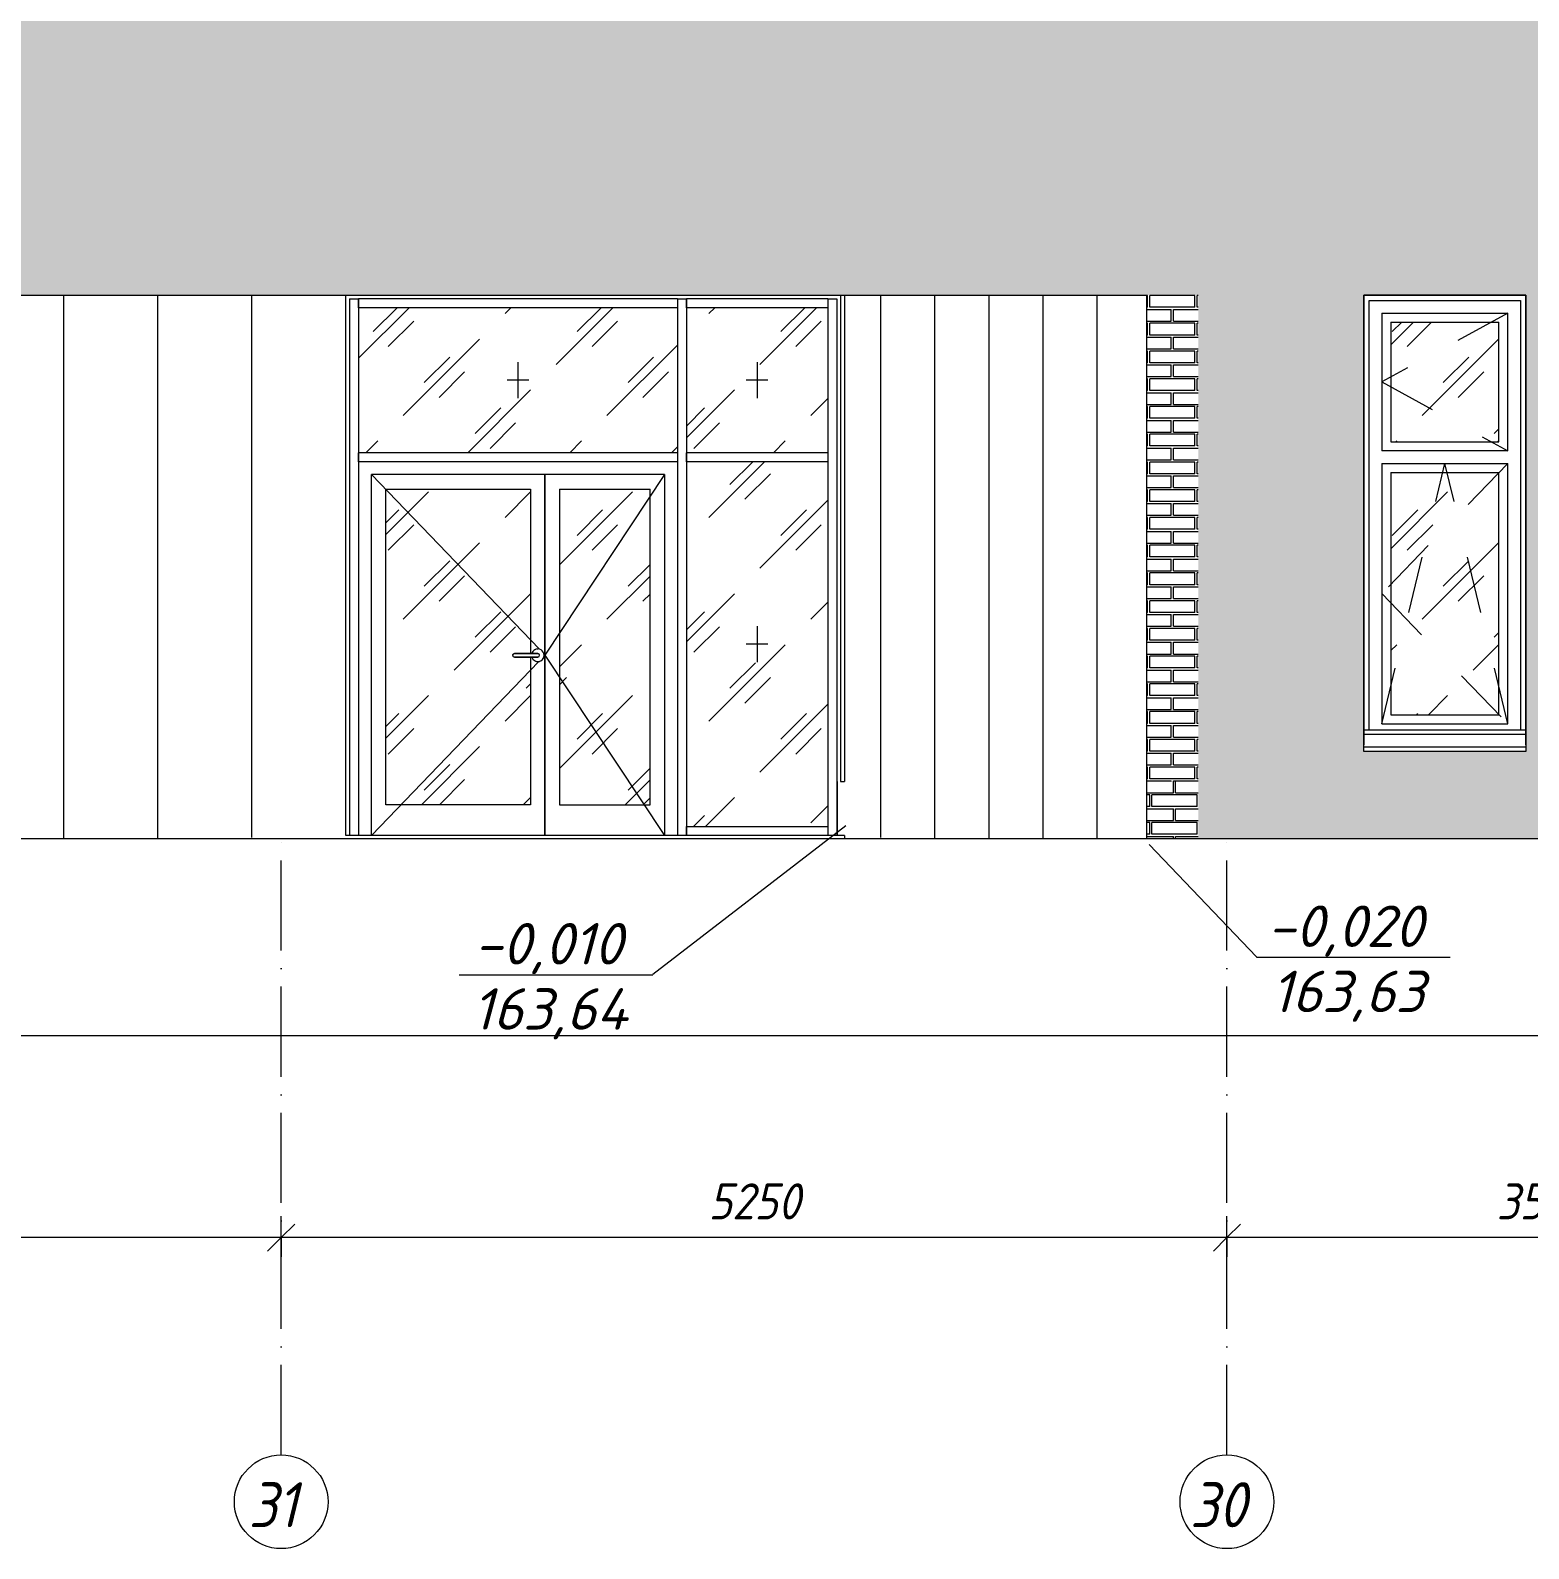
# Model space of a CAD drawing. Header units: millimetres. Extents: x 3914 to 319671, y -18248 to 19136.
# Drawn here: x 198574 to 206891, y -3960 to 4470 of the extents above; entities that cross this region are included whole.
import ezdxf

# ---------------------------------------------------------------- set-up
doc = ezdxf.new("R2010")
doc.units = ezdxf.units.MM
for name, pattern in [('50_200_ШТРИХ_1Т_ш5_п1_п1_', [700, 500, -100, 0, -100]), ('Штрих', [635, 317.5, -317.5]), ('Штриховая', [600, 400, -200])]:
    doc.linetypes.add(name, pattern=pattern)
for name, color, linetype, lineweight in [('A-ANNO-DIMS', 7, 'Continuous', 9), ('A-ANNO-DIMS-100', 7, 'Continuous', 9), ('A-ANNO-NOTE', 7, 'Continuous', 9), ('A-DETL-2', 7, 'Continuous', 5), ('A-DOOR', 7, 'Continuous', 9), ('A-DOOR-1', 7, 'Continuous', 5), ('A-GLAZ', 7, 'Continuous', 9), ('A-GLAZ-1', 7, 'Continuous', 5), ('A-GLAZ-2', 7, 'Штрих', 5), ('A-GLAZ-3', 7, 'Штриховая', 5), ('A-GLAZ-CURT', 7, 'Continuous', 9), ('A-GLAZ-CURT-1', 7, 'Continuous', 5), ('A-GLAZ-CWMG', 7, 'Continuous', 9), ('A-WALL', 7, 'Continuous', 5), ('A-WALL-PATT', 7, 'Continuous', 5), ('Оси', 7, 'Continuous', 9), ('Оси-1', 7, '50_200_ШТРИХ_1Т_ш5_п1_п1_', 9)]:
    doc.layers.add(name, color=color, linetype=linetype, lineweight=lineweight)
doc.styles.add('ISOCPEUR_I_1', font='isocpeui.ttf', dxfattribs={"height": 230})
doc.styles.add('ISOCPEUR_I_2', font='isocpeui.ttf', dxfattribs={"width": 0.9, "height": 250})
doc.styles.add('ISOCPEUR_I_3', font='isocpeui.ttf', dxfattribs={"width": 0.9, "height": 200})
doc.dimstyles.new('ISO-2_0_0_9К_Средний_с_подложкой', dxfattribs={"dimscale": 304.8, "dimtxt": 199.196235, "dimasz": 0.492126, "dimexe": 0.393701, "dimexo": 0, "dimgap": 0.131234, "dimtad": 1, "dimdec": 0, "dimzin": 0, "dimdsep": 46, "dimtxsty": 'ISOCPEUR_I_3', "dimblk1": 'OBLIQUE', "dimblk2": 'OBLIQUE', "dimsah": 1, "dimcen": 0.09, "dimdle": 0.393701, "dimazin": 0, "dimtfac": 1, "dimtdec": 4, "dimtix": 1, "dimtmove": 0, "dimatfit": 3, "dimfxl": 1, "dimtvp": 1, "dimtfill": 1, "dimtolj": 1, "dimtzin": 0, "dimarcsym": 2})
pattern_1 = [(180, (223115.92, 71), (-2e-14, -154), [125, -137]), (90, (223115.92, 6), (-262, 2e-14), [65, -89]), (180, (223115.92, 6), (-2e-14, -154), [125, -137]), (90, (223127.92, 6), (-262, 2e-14), [65, -89]), (180, (223252.92, 6), (-2e-14, -154), [125, -137]), (180, (223252.92, 71), (-2e-14, -154), [125, -137]), (90, (222996.92, 83), (-262, 2e-14), [65, -89]), (90, (223246.92, 83), (-262, 2e-14), [65, -89]), (0, (222996.92, 83), (0, -154), [250, -12]), (0, (222996.92, 148), (0, -154), [250, -12])]
pattern_2 = [(45, (-39007.8, 1300), (-282.8427, 282.8427), [200, -600]), (45, (-39207.8, 1200), (-282.8427, 282.8427), [600, -200]), (45, (-38807.8, 1100), (-282.8427, 282.8427), [200, -600])]
pattern_3 = [(180, (222865.92, 71), (-2e-14, -154), [125, -137]), (90, (222865.92, 6), (-262, 2e-14), [65, -89]), (180, (222865.92, 6), (-2e-14, -154), [125, -137]), (90, (222877.92, 6), (-262, 2e-14), [65, -89]), (180, (223002.92, 6), (-2e-14, -154), [125, -137]), (180, (223002.92, 71), (-2e-14, -154), [125, -137]), (90, (222746.92, 83), (-262, 2e-14), [65, -89]), (90, (222996.92, 83), (-262, 2e-14), [65, -89]), (0, (222746.92, 83), (0, -154), [250, -12]), (0, (222746.92, 148), (0, -154), [250, -12])]

# ---------------------------------------------------------------- blocks, each defined once
blk = doc.blocks.new('Окно_СКБ_1Ст_БезПР - ОК-6__л__900х2500_h_ с форточкой_Вестибюль_ залы ДОО ДУ-37133459-АР2_ТР1_Фасад ___-1')
at = {"layer": 'A-GLAZ-1'}
h = blk.add_hatch(dxfattribs=at)
h.set_pattern_fill('FP_116', color=256, style=0, pattern_type=2)
h.set_pattern_definition(pattern_2)
h.paths.add_polyline_path([(-109200, 2185), (-109200, 2850), (-109800, 2850), (-109800, 2185), (-109310.6, 2185)], flags=0)
h = blk.add_hatch(dxfattribs=at)
h.set_pattern_fill('FP_116', color=256, style=0, pattern_type=2)
h.set_pattern_definition(pattern_2)
h.paths.add_polyline_path([(-109200, 670), (-109200, 2015), (-109800, 2015), (-109800, 670), (-109310.6, 670)], flags=0)
for p, q in [((-109950, 3000), (-109950, 502.5)), ((-109050, 3000), (-109950, 3000)), ((-109920, 585), (-109920, 2970)), ((-109920, 2970), (-109080, 2970)), ((-109080, 2970), (-109080, 585)), ((-109050, 502.5), (-109050, 3000)), ((-109850, 2900), (-109850, 2135)), ((-109850, 2900), (-109150, 2900)), ((-109150, 2135), (-109150, 2900)), ((-109800, 2850), (-109800, 2185)), ((-109800, 2850), (-109200, 2850)), ((-109200, 2185), (-109200, 2850)), ((-109150, 2135), (-109850, 2135)), ((-109800, 2185), (-109200, 2185)), ((-109850, 2065), (-109850, 620)), ((-109850, 2065), (-109150, 2065)), ((-109150, 620), (-109150, 2065)), ((-109800, 2015), (-109800, 670)), ((-109800, 2015), (-109200, 2015)), ((-109200, 670), (-109200, 2015)), ((-109850, 620), (-109150, 620)), ((-109800, 670), (-109200, 670))]:
    blk.add_line(p, q, dxfattribs=at)
at = {"layer": 'A-GLAZ-2'}
for p, q in [((-109150, 2900), (-109850, 2517.5)), ((-109850, 2517.5), (-109150, 2135)), ((-109850, 620), (-109500, 2065)), ((-109150, 2065), (-109850, 1342.5)), ((-109150, 620), (-109500, 2065)), ((-109850, 1342.5), (-109150, 620))]:
    blk.add_line(p, q, dxfattribs=at)
blk = doc.blocks.new('Дверь_Витражная_СКБ_2Ст - ДВН_ДАО_Выход из подвала_ ДОО_1200 в свету-26356202-АР2_ТР1_Фасад ___-1')
at = {"layer": 'A-DOOR-1'}
h = blk.add_hatch(dxfattribs=at)
h.set_pattern_fill('FP_116', color=256, style=0, pattern_type=2)
h.set_pattern_definition(pattern_2)
h.paths.add_polyline_path([(-115378.4, 170), (-114575.4, 170), (-114575.4, 990), (-114668.4, 990.5), (-114673, 993.5), (-114675.1, 997.4), (-114674.7, 1001.9), (-114673.5, 1005.8), (-114669.7, 1009), (-114665.4, 1010), (-114575.4, 1010), (-114575.4, 1923), (-115378.4, 1923), (-115378.4, 300)], flags=0)
at = {"layer": 'A-GLAZ-CURT-1'}
h = blk.add_hatch(dxfattribs=at)
h.set_pattern_fill('FP_116', color=256, style=0, pattern_type=2)
h.set_pattern_definition(pattern_2)
h.paths.add_polyline_path([(-113912.4, 170), (-113912.4, 1923), (-114415.4, 1923), (-114415.4, 170)], flags=0)
at = {"layer": 'A-DOOR'}
for p, q in [((-114665.4, 1010), (-114535.4, 1010)), ((-114535.4, 990), (-114665.4, 990)), ((-114535.4, 1010), (-114569, 1010)), ((-114569, 990), (-114535.4, 990))]:
    blk.add_line(p, q, dxfattribs=at)
for centre, radius, start, end in [((-114535.4, 1000), 35, 118.83524, 163.39845), ((-114535.4, 1000), 35, 360, 118.83316), ((-114665.4, 1000), 10, 90, 270), ((-114535.4, 1000), 35, 196.60155, 360), ((-114535.4, 1000), 10, 270, 90), ((-114535.4, 1000), 10, 270, 90)]:
    blk.add_arc(centre, radius, start, end, dxfattribs=at)
at = {"layer": 'A-DOOR-1'}
for p, q in [((-115458.4, 0), (-115458.4, 2003)), ((-114495.4, 2003), (-115458.4, 2003)), ((-115458.4, 2003), (-114526.5, 1033.8)), ((-113832.4, 2003), (-114495.4, 2003)), ((-114495.4, 0), (-114495.4, 2003)), ((-113832.4, 2003), (-114495.4, 1001.5)), ((-114495.4, 2003), (-114495.4, 0)), ((-113832.4, 2003), (-113832.4, 0)), ((-115378.4, 170), (-115378.4, 1923)), ((-115378.4, 1923), (-114575.4, 1923)), ((-114575.4, 1923), (-114575.4, 1010)), ((-114415.4, 1923), (-114415.4, 170)), ((-114415.4, 1923), (-113912.4, 1923)), ((-113912.4, 170), (-113912.4, 1923)), ((-114529.8, 965.7), (-115458.4, 0)), ((-114550.4, 1010), (-114650.4, 1010)), ((-114650.4, 990), (-114550.4, 990)), ((-114575.4, 990), (-114575.4, 170)), ((-114501.5, 1007.8), (-114495.4, 1001.5)), ((-114495.4, 1001.5), (-114501, 995.7)), ((-114495.4, 1001.5), (-113832.4, 0)), ((-114575.4, 170), (-115378.4, 170)), ((-114415.4, 170), (-113912.4, 170))]:
    blk.add_line(p, q, dxfattribs=at)
at = {"layer": 'A-DOOR-1', "flags": 128}
for points in [[(-114650.4, 1010), (-114651, 1010), (-114651.6, 1010), (-114652.2, 1010), (-114652.8, 1010), (-114653.4, 1010), (-114654, 1010), (-114654.6, 1010), (-114655.2, 1010), (-114655.7, 1010), (-114656.3, 1010), (-114656.8, 1010), (-114657.4, 1010), (-114657.9, 1010), (-114658.4, 1010), (-114658.9, 1010), (-114659.4, 1010), (-114659.9, 1010), (-114660.3, 1010), (-114660.8, 1010), (-114661.2, 1010), (-114661.6, 1010), (-114662, 1010), (-114662.4, 1010), (-114662.7, 1010), (-114663.1, 1010), (-114663.4, 1010), (-114663.7, 1010), (-114664, 1010), (-114664.2, 1010), (-114664.4, 1010), (-114664.6, 1010), (-114664.8, 1010), (-114665, 1010), (-114665.1, 1010), (-114665.2, 1010), (-114665.3, 1010), (-114665.4, 1010), (-114665.4, 1010), (-114665.4, 1010)], [(-114665.4, 990), (-114665.4, 990), (-114665.3, 990), (-114665.3, 990), (-114665.1, 990), (-114665, 990), (-114664.9, 990), (-114664.7, 990), (-114664.5, 990), (-114664.3, 990), (-114664, 990), (-114663.8, 990), (-114663.5, 990), (-114663.2, 990), (-114662.8, 990), (-114662.5, 990), (-114662.1, 990), (-114661.7, 990), (-114661.3, 990), (-114660.9, 990), (-114660.5, 990), (-114660, 990), (-114659.5, 990), (-114659.1, 990), (-114658.6, 990), (-114658, 990), (-114657.5, 990), (-114657, 990), (-114656.4, 990), (-114655.9, 990), (-114655.3, 990), (-114654.7, 990), (-114654.2, 990), (-114653.6, 990), (-114653, 990), (-114652.4, 990), (-114651.8, 990), (-114651.2, 990), (-114650.6, 990), (-114650.4, 990)], [(-114535.5, 1010), (-114535.5, 1010), (-114535.6, 1010), (-114535.6, 1010), (-114535.7, 1010), (-114535.9, 1010), (-114536, 1010), (-114536.2, 1010), (-114536.4, 1010), (-114536.6, 1010), (-114536.9, 1010), (-114537.1, 1010), (-114537.4, 1010), (-114537.7, 1010), (-114538.1, 1010), (-114538.4, 1010), (-114538.8, 1010), (-114539.2, 1010), (-114539.6, 1010), (-114540, 1010), (-114540.4, 1010), (-114540.9, 1010), (-114541.4, 1010), (-114541.8, 1010), (-114542.3, 1010), (-114542.9, 1010), (-114543.4, 1010), (-114543.9, 1010), (-114544.5, 1010), (-114545, 1010), (-114545.6, 1010), (-114546.1, 1010), (-114546.7, 1010), (-114547.3, 1010), (-114547.9, 1010), (-114548.5, 1010), (-114549.1, 1010), (-114549.7, 1010), (-114550.3, 1010), (-114550.4, 1010)], [(-114550.4, 990), (-114549.8, 990), (-114549.2, 990), (-114548.7, 990), (-114548.1, 990), (-114547.5, 990), (-114546.9, 990), (-114546.3, 990), (-114545.7, 990), (-114545.2, 990), (-114544.6, 990), (-114544.1, 990), (-114543.5, 990), (-114543, 990), (-114542.5, 990), (-114542, 990), (-114541.5, 990), (-114541, 990), (-114540.6, 990), (-114540.1, 990), (-114539.7, 990), (-114539.3, 990), (-114538.9, 990), (-114538.5, 990), (-114538.2, 990), (-114537.8, 990), (-114537.5, 990), (-114537.2, 990), (-114536.9, 990), (-114536.7, 990), (-114536.5, 990), (-114536.3, 990), (-114536.1, 990), (-114535.9, 990), (-114535.8, 990), (-114535.7, 990), (-114535.6, 990), (-114535.5, 990), (-114535.5, 990), (-114535.4, 990)]]:
    blk.add_lwpolyline(points, dxfattribs=at)
at = {"layer": 'A-DOOR-1'}
for centre, radius, start, end in [((-114535.4, 1000), 35, 150, 156.38449), ((-114535.4, 1000), 35, 135, 141.41947), ((-114535.4, 1000), 35, 121.72309, 126.44565), ((-114535.4, 1000), 35, 105, 111.45951), ((-114535.4, 1000), 35, 90, 96.45534), ((-114535.4, 1000), 35, 75, 80.71414), ((-114665.4, 1000), 10, 150, 180), ((-114665.4, 1000), 10, 195, 210), ((-114535.4, 1000), 35, 203.61551, 208.14523), ((-114535.4, 1000), 35, 218.58053, 225), ((-114535.4, 1000), 35, 233.55435, 240), ((-114535.4, 1000), 35, 248.54049, 255), ((-114535.4, 1000), 35, 263.54466, 270), ((-114535.4, 1000), 35, 278.57665, 285)]:
    blk.add_arc(centre, radius, start, end, dxfattribs=at)
blk = doc.blocks.new('Прямоугольный импост - Рядовой 50х220-26751863-АР2_ТР1_Фасад ___-1')
at = {"layer": 'A-GLAZ-CWMG'}
for p, q in [((-113760.4, 2100), (-113760.4, 0)), ((-113710.4, 2100), (-113710.4, 0))]:
    blk.add_line(p, q, dxfattribs=at)
blk = doc.blocks.new('PNS_Панель прямоугольная - Нр_Стекло - 42мм-26356192-АР2_ТР1_Фасад ___-1')
at = {"layer": 'A-GLAZ-CURT-1'}
h = blk.add_hatch(dxfattribs=at)
h.set_pattern_fill('FP_116', color=256, style=0, pattern_type=2)
h.set_pattern_definition(pattern_2)
h.paths.add_polyline_path([(-113760.4, 2125), (-113760.4, 2930), (-115530.4, 2930), (-115530.4, 2125), (-114673.5, 2125)], flags=0)
at = {"layer": 'A-GLAZ-3'}
for p, q in [((-114645.4, 2627.5), (-114645.4, 2427.5)), ((-114585.4, 2527.5), (-114705.4, 2527.5))]:
    blk.add_line(p, q, dxfattribs=at)
blk = doc.blocks.new('Прямоугольный импост - Рядовой 50х220-26751864-АР2_ТР1_Фасад ___-1')
at = {"layer": 'A-GLAZ-CWMG'}
for p, q in [((-115530.4, 2075), (-115530.4, 2125)), ((-113760.4, 2125), (-115530.4, 2125)), ((-113760.4, 2125), (-113760.4, 2075)), ((-113760.4, 2075), (-115530.4, 2075))]:
    blk.add_line(p, q, dxfattribs=at)
blk = doc.blocks.new('Прямоугольный импост - Рядовой 50х220-26751865-АР2_ТР1_Фасад ___-1')
at = {"layer": 'A-GLAZ-CWMG'}
for p, q in [((-113760.4, 2980), (-113710.4, 2980)), ((-113760.4, 2980), (-113760.4, 2100)), ((-113710.4, 2980), (-113710.4, 2100))]:
    blk.add_line(p, q, dxfattribs=at)
blk = doc.blocks.new('PNS_Панель прямоугольная - Нр_Стекло - 42мм-26756885-АР2_ТР1_Фасад ___-1')
at = {"layer": 'A-GLAZ-CURT-1'}
h = blk.add_hatch(dxfattribs=at)
h.set_pattern_fill('FP_116', color=256, style=0, pattern_type=2)
h.set_pattern_definition(pattern_2)
h.paths.add_polyline_path([(-112925.4, 50), (-112925.4, 2075), (-113710.4, 2075), (-113710.4, 50), (-113141.2, 50)], flags=0)
at = {"layer": 'A-GLAZ-3'}
for p, q in [((-113317.9, 1162.5), (-113317.9, 962.5)), ((-113257.9, 1062.5), (-113377.9, 1062.5))]:
    blk.add_line(p, q, dxfattribs=at)
blk = doc.blocks.new('PNS_Панель прямоугольная - Нр_Стекло - 40мм-26756893-АР2_ТР1_Фасад ___-1')
at = {"layer": 'A-GLAZ-CURT-1'}
h = blk.add_hatch(dxfattribs=at)
h.set_pattern_fill('FP_116', color=256, style=0, pattern_type=2)
h.set_pattern_definition(pattern_2)
h.paths.add_polyline_path([(-113141.2, 2125), (-112925.4, 2125), (-112925.4, 2930), (-113710.4, 2930), (-113710.4, 2125)], flags=0)
at = {"layer": 'A-GLAZ-3'}
for p, q in [((-113317.9, 2627.5), (-113317.9, 2427.5)), ((-113257.9, 2527.5), (-113377.9, 2527.5))]:
    blk.add_line(p, q, dxfattribs=at)
blk = doc.blocks.new('Прямоугольный импост - Рядовой 50х220-26756883-АР2_ТР1_Фасад ___-1')
at = {"layer": 'A-GLAZ-CWMG'}
for p, q in [((-113710.4, 0), (-113710.4, 50)), ((-113710.4, 50), (-112925.4, 50)), ((-112925.4, 50), (-112925.4, 0))]:
    blk.add_line(p, q, dxfattribs=at)
blk = doc.blocks.new('Прямоугольный импост - Рядовой 50х220-26756884-АР2_ТР1_Фасад ___-1')
at = {"layer": 'A-GLAZ-CWMG'}
for p, q in [((-113710.4, 2930), (-113710.4, 2980)), ((-112925.4, 2980), (-113710.4, 2980)), ((-112925.4, 2980), (-112925.4, 2930)), ((-112925.4, 2930), (-113710.4, 2930))]:
    blk.add_line(p, q, dxfattribs=at)
blk = doc.blocks.new('Прямоугольный импост - Рядовой 50х220-26750853-АР2_ТР1_Фасад ___-1')
at = {"layer": 'A-GLAZ-CWMG'}
for p, q in [((-115580.4, 2100), (-115580.4, 0)), ((-115530.4, 2100), (-115530.4, 0))]:
    blk.add_line(p, q, dxfattribs=at)
blk = doc.blocks.new('WNW_Отлив - Отлив_металлический-33828275-АР2_ТР1_Фасад ___-1')
at = {"layer": 'A-GLAZ-1'}
for p, q in [((-119250.2, 8985), (-120150.2, 8985)), ((-119250.2, 8960), (-120150.2, 8960)), ((-120150.2, 8891), (-120150.2, 8902.5)), ((-120150.2, 8866), (-120150.2, 8891)), ((-120150.2, 8891), (-119250.2, 8891)), ((-119250.2, 8866), (-120150.2, 8866)), ((-119250.2, 8902.5), (-119250.2, 8891)), ((-119250.2, 8891), (-119250.2, 8866))]:
    blk.add_line(p, q, dxfattribs=at)
blk = doc.blocks.new('Ось сетки - Круг_Ø6_00__ISO-2_5_0_9K_ кружки поменьше-23056867-АР2_ТР1_Фасад ___-1')
at = {"layer": 'Оси'}
blk.add_circle((-110, -3700), 260, dxfattribs=at)
blk = doc.blocks.new('DIMBLOCK82-АР2_ТР1_Фасад ___-1')
at = {"layer": 'A-ANNO-DIMS-100', "transparency": 16777216}
for p, q in [((205215.9, -2339.3), (205215.9, -2113.2)), ((208715.9, -2339.3), (208715.9, -2113.2)), ((208715.9, -2233.2), (205215.9, -2233.2)), ((205215.9, -2233.2), (205215.9, -2339.3)), ((208715.9, -2233.2), (208715.9, -2339.3))]:
    blk.add_line(p, q, dxfattribs=at)
at = {"layer": 'A-ANNO-DIMS-100', "lineweight": 20, "transparency": 16777216}
for p, q in [((205215.9, -2233.2), (205290.9, -2158.2)), ((208715.9, -2233.2), (208790.9, -2158.2)), ((205215.9, -2233.2), (205140.9, -2308.2)), ((208715.9, -2233.2), (208640.9, -2308.2))]:
    blk.add_line(p, q, dxfattribs=at)
at = {"layer": 'A-ANNO-DIMS-100', "color": 0, "transparency": 16777216, "insert": (206713.1, -1931.9), "char_height": 200, "width": 606.782, "attachment_point": 1, "line_spacing_factor": 1.149209, "style": 'ISOCPEUR_I_3', "bg_fill": 3, "box_fill_scale": 1.25, "bg_fill_color": 256, "bg_fill_true_color": 13158600, "bg_fill_transparency": 0}
blk.add_mtext('3500', dxfattribs=at)
blk = doc.blocks.new('_Oblique')
at = {"color": 0, "linetype": 'ByBlock', "lineweight": -2}
blk.add_line((-0.5, -0.5), (0.5, 0.5), dxfattribs=at)
blk = doc.blocks.new('DIMBLOCK83-АР2_ТР1_Фасад ___-1')
at = {"layer": 'A-ANNO-DIMS-100', "transparency": 16777216}
for p, q in [((199965.9, -2339.3), (199965.9, -2113.2)), ((205215.9, -2339.3), (205215.9, -2113.2)), ((205215.9, -2233.2), (199965.9, -2233.2)), ((199965.9, -2233.2), (199965.9, -2339.3)), ((205215.9, -2233.2), (205215.9, -2339.3))]:
    blk.add_line(p, q, dxfattribs=at)
at = {"layer": 'A-ANNO-DIMS-100', "lineweight": 20, "transparency": 16777216}
for p, q in [((199965.9, -2233.2), (200040.9, -2158.2)), ((205215.9, -2233.2), (205290.9, -2158.2)), ((199965.9, -2233.2), (199890.9, -2308.2)), ((205215.9, -2233.2), (205140.9, -2308.2))]:
    blk.add_line(p, q, dxfattribs=at)
at = {"layer": 'A-ANNO-DIMS-100', "color": 0, "transparency": 16777216, "insert": (202338.1, -1931.9), "char_height": 200, "width": 606.782, "attachment_point": 1, "line_spacing_factor": 1.149209, "style": 'ISOCPEUR_I_3', "bg_fill": 3, "box_fill_scale": 1.25, "bg_fill_color": 256, "bg_fill_true_color": 13158600, "bg_fill_transparency": 0}
blk.add_mtext('5250', dxfattribs=at)
blk = doc.blocks.new('DIMBLOCK84-АР2_ТР1_Фасад ___-1')
at = {"layer": 'A-ANNO-DIMS-100', "transparency": 16777216}
for p, q in [((194715.9, -2339.3), (194715.9, -2113.2)), ((199965.9, -2339.3), (199965.9, -2113.2)), ((199965.9, -2233.2), (194715.9, -2233.2)), ((194715.9, -2233.2), (194715.9, -2339.3)), ((199965.9, -2233.2), (199965.9, -2339.3))]:
    blk.add_line(p, q, dxfattribs=at)
at = {"layer": 'A-ANNO-DIMS-100', "lineweight": 20, "transparency": 16777216}
for p, q in [((194715.9, -2233.2), (194790.9, -2158.2)), ((199965.9, -2233.2), (200040.9, -2158.2)), ((194715.9, -2233.2), (194640.9, -2308.2)), ((199965.9, -2233.2), (199890.9, -2308.2))]:
    blk.add_line(p, q, dxfattribs=at)
at = {"layer": 'A-ANNO-DIMS-100', "color": 0, "transparency": 16777216, "insert": (197088.1, -1931.9), "char_height": 200, "width": 606.782, "attachment_point": 1, "line_spacing_factor": 1.149209, "style": 'ISOCPEUR_I_3', "bg_fill": 3, "box_fill_scale": 1.25, "bg_fill_color": 256, "bg_fill_true_color": 13158600, "bg_fill_transparency": 0}
blk.add_mtext('5250', dxfattribs=at)
blk = doc.blocks.new('DIMBLOCK86-АР2_ТР1_Фасад ___-1')
at = {"layer": 'A-ANNO-DIMS-100', "transparency": 16777216}
for p, q in [((190915.9, -1218.6), (190915.9, -992.5)), ((315815.9, -1218.6), (315815.9, -992.5)), ((315935.9, -1112.5), (190795.9, -1112.5)), ((190915.9, -1112.5), (190915.9, -1218.6)), ((315815.9, -1112.5), (315815.9, -1218.6))]:
    blk.add_line(p, q, dxfattribs=at)
at = {"layer": 'A-ANNO-DIMS-100', "lineweight": 20, "transparency": 16777216}
for p, q in [((190915.9, -1112.5), (190990.9, -1037.5)), ((315815.9, -1112.5), (315890.9, -1037.5)), ((190915.9, -1112.5), (190840.9, -1187.5)), ((315815.9, -1112.5), (315740.9, -1187.5))]:
    blk.add_line(p, q, dxfattribs=at)
at = {"layer": 'A-ANNO-DIMS-100', "color": 0, "transparency": 16777216, "insert": (252998.2, -811.2), "char_height": 200, "width": 882.593, "attachment_point": 1, "line_spacing_factor": 1.149209, "style": 'ISOCPEUR_I_3', "bg_fill": 3, "box_fill_scale": 1.25, "bg_fill_color": 256, "bg_fill_true_color": 13158600, "bg_fill_transparency": 0}
blk.add_mtext('124900', dxfattribs=at)
blk = doc.blocks.new('ATP_Отметка аннатационная_Угол_ISO2_1 - ATP_Отметка аннатационная_Угол_ISO2_5-26601038-АР2_ТР1_Фасад ___-1')
at = {"layer": 'A-ANNO-NOTE'}
blk.add_line((-125496.9, -775.2), (-126571.7, -775.2), dxfattribs=at)

msp = doc.modelspace()

# ---------------------------------------------------------------- hatches: boundary and pattern name
at = {"layer": 'A-WALL-PATT'}
h = msp.add_hatch(dxfattribs=at)
h.set_pattern_fill('FP_113', color=256, style=0, pattern_type=2)
h.set_pattern_definition([(180, (222984.9, 4306), (-2e-14, -154), [125, -137]), (90, (222984.9, 4241), (-262, 2e-14), [65, -89]), (180, (222984.9, 4241), (-2e-14, -154), [125, -137]), (90, (222996.9, 4241), (-262, 2e-14), [65, -89]), (180, (223121.9, 4241), (-2e-14, -154), [125, -137]), (180, (223121.9, 4306), (-2e-14, -154), [125, -137]), (90, (222865.9, 4318), (-262, 2e-14), [65, -89]), (90, (223115.9, 4318), (-262, 2e-14), [65, -89]), (0, (222865.9, 4318), (0, -154), [250, -12]), (0, (222865.9, 4383), (0, -154), [250, -12])])
h.paths.add_polyline_path([(190845.9, 3000), (195459.2, 3000), (195459.2, 3298), (195473.4, 3298.7), (195472.1, 3303.5), (195473.4, 3312.3), (195476.7, 3316.7), (195483.6, 3320.2), (195489.3, 3320.2), (195496.7, 3317.5), (195497.8, 3316.7), (195502.2, 3307.1), (195505.7, 3298), (195543.2, 3298), (195543.7, 3310.6), (195545.2, 3313.9), (195550.7, 3318.8), (195554.3, 3320.2), (195562.1, 3320.2), (195568.8, 3316.7), (195572.7, 3310.6), (195573.2, 3303.5), (195573.2, 3298), (195611.8, 3298), (195617.1, 3314.6), (195621.5, 3318.8), (195628.9, 3320.6), (195636.4, 3318.8), (195642.9, 3311.6), (195644.5, 3307.1), (195644.5, 3298), (195657.2, 3298), (195657.2, 3000), (209075.9, 3000), (209075.9, 3002.6), (210495.9, 3002.6), (210495.9, 3000), (219500.9, 3000), (219500.9, 8400), (190595.9, 8400), (190595.9, 4200), (190595.9, 3000)])
h.paths.add_polyline_path([(195641, 3298), (195641.2, 3298), (195642.3, 3300.3)], flags=17)
h.paths.add_polyline_path([(195569.1, 3298), (195569.3, 3298), (195570.5, 3300.1)], flags=17)
h.paths.add_polyline_path([(195496.7, 3298), (195497.8, 3298.7), (195496.6, 3298)], flags=17)
h.paths.add_polyline_path([(209057.5, 4666), (208175.5, 4667), (208175.5, 7200), (209075.5, 7200), (209075.5, 4666)], flags=16)
h.paths.add_polyline_path([(198867.1, 4666), (198025.5, 4667), (198025.5, 7200), (198925.5, 7200), (198925.5, 4666), (198867.3, 4666)], flags=16)
h.paths.add_polyline_path([(196515.9, 4666), (195775.7, 4667), (195775.9, 7200), (198025, 7200), (198025, 4700), (196675.7, 4699.4), (196675.7, 4666), (196655.6, 4666)], flags=16)
h.paths.add_polyline_path([(206875.5, 4666), (205975.5, 4667), (205975.5, 4700), (204676.5, 4700), (204676.9, 7200), (208174.5, 7199.9), (208174.5, 4700), (206875.5, 4700), (206875.5, 4667)], flags=16)
h.paths.add_polyline_path([(203775.9, 4666), (203775.9, 7200), (204675.9, 7200), (204675.9, 4666), (203795.8, 4666)], flags=16)
h.paths.add_polyline_path([(214775.9, 4666), (213875.9, 4667), (213875.9, 4700), (212675.7, 4699), (212675.7, 4666), (210495.7, 4667), (210495.7, 7200), (214775.9, 7200), (214775.9, 4667)], flags=16)
h.paths.add_polyline_path([(200414.4, 4666), (200325.5, 4667), (200325.5, 4700), (198925.7, 4700), (198925.7, 7200), (202625.5, 7200), (202625.5, 4666), (201252.4, 4666)], flags=16)
h = msp.add_hatch(dxfattribs=at)
h.set_pattern_fill('FP_111', color=256, style=0, pattern_type=2)
h.set_pattern_definition(pattern_1)
h.paths.add_polyline_path([(204875.9, 300), (205056.8, 300), (205056.8, 3000), (204771.4, 3000), (204771.4, 300)], flags=0)
h = msp.add_hatch(dxfattribs=at)
h.set_pattern_fill('FP_111', color=256, style=0, pattern_type=2)
h.set_pattern_definition(pattern_1)
h.paths.add_polyline_path([(208175.9, 300), (219500.9, 300), (219500.9, 3000), (214775.9, 3000), (214775.9, 466), (212475.9, 467), (212475.9, 3000), (211275.9, 3000), (211275.9, 466), (208175.9, 467), (208175.9, 3000), (206875.9, 3000), (206875.9, 466), (205975.9, 467), (205975.9, 3000), (205056.8, 3000), (205056.8, 300), (207381.5, 300)], flags=0)
h.paths.add_polyline_path([(210375.9, 539), (210495.9, 539), (210495.9, 614.8), (210375.9, 614.8)], flags=0)
h.paths.add_polyline_path([(210375.9, 691.8), (210495.9, 691.8), (210495.9, 768.6), (210375.9, 768.6)], flags=0)
h.paths.add_polyline_path([(210446, 845.6), (210495.9, 845.6), (210495.9, 923.1), (210375.9, 923.1), (210375.9, 845.6), (210392.5, 845.6)], flags=0)
h.paths.add_polyline_path([(210495.9, 1000.1), (210495.9, 1076.6), (210375.9, 1076.6), (210375.9, 1000.1), (210446, 1000.1)], flags=0)
h.paths.add_polyline_path([(210375.9, 1153.6), (210495.9, 1153.6), (210495.9, 1230.4), (210375.9, 1230.4)], flags=0)
h.paths.add_polyline_path([(210495.9, 1307.4), (210495.9, 1384.5), (210375.9, 1384.5), (210375.9, 1307.4), (210446, 1307.4)], flags=0)
h.paths.add_polyline_path([(210422.1, 1461.5), (210495.9, 1461.5), (210495.9, 1538.5), (210375.9, 1538.5), (210375.9, 1461.5)], flags=0)
h.paths.add_polyline_path([(210446, 1615.5), (210495.9, 1615.5), (210495.9, 1692.8), (210375.9, 1692.8), (210375.9, 1615.5), (210429.5, 1615.5)], flags=0)
h.paths.add_polyline_path([(210446, 1769.8), (210495.9, 1769.8), (210495.9, 1846.1), (210375.9, 1846.1), (210375.9, 1769.8), (210436.9, 1769.8)], flags=0)
h.paths.add_polyline_path([(210446, 1923.1), (210495.9, 1923.1), (210495.9, 2000.7), (210375.9, 2000.7), (210375.9, 1923.1), (210444.2, 1923.1)], flags=0)
h.paths.add_polyline_path([(210495.9, 2077.7), (210495.9, 2154.7), (210375.9, 2154.7), (210375.9, 2077.7), (210451.7, 2077.7)], flags=0)
h.paths.add_polyline_path([(210446, 2231.7), (210495.9, 2231.7), (210495.9, 2306.7), (210375.9, 2306.7), (210375.9, 2231.7)], flags=0)
h.paths.add_polyline_path([(210375.9, 2383.7), (210495.9, 2383.7), (210495.9, 2460.7), (210375.9, 2460.7)], flags=0)
h.paths.add_polyline_path([(219010.9, 2400), (218860.9, 2400), (218860.9, 2550), (219010.9, 2550)], flags=0)
h.paths.add_polyline_path([(210446, 2537.7), (210495.9, 2537.7), (210495.9, 2614.7), (210375.9, 2614.7), (210375.9, 2537.7)], flags=0)
h.paths.add_polyline_path([(210481.1, 2691.7), (210495.9, 2691.7), (210495.9, 2768.7), (210375.9, 2768.7), (210375.9, 2691.7), (210446, 2691.7)], flags=0)
h.paths.add_polyline_path([(210495.7, 2845.7), (210495.9, 2845.7), (210495.7, 2925.6), (210375.9, 2925.6), (210375.9, 2845.7), (210488.5, 2845.7)], flags=0)
h = msp.add_hatch(dxfattribs=at)
h.set_pattern_fill('FP_120', color=256, style=0, pattern_type=2)
h.set_pattern_definition(pattern_3)
h.paths.add_polyline_path([(204955.5, -19.1), (205056.8, -19.1), (205056.8, 300), (204771.4, 300), (204771.4, -19.1), (204875.9, -19.1)], flags=0)
h = msp.add_hatch(dxfattribs=at)
h.set_pattern_fill('FP_120', color=256, style=0, pattern_type=2)
h.set_pattern_definition(pattern_3)
h.paths.add_polyline_path([(213510.6, -19.1), (222615.9, -18.4), (222615.9, 0), (219500.9, 0), (219500.9, 300), (205056.8, 300), (205056.8, -19.1), (211978.3, -19.1)], flags=0)

# ---------------------------------------------------------------- linework, layer by layer
at = {"layer": 'A-ANNO-NOTE'}
msp.add_line((204784.5, -49.8), (205380, -674.8), dxfattribs=at)
at = {"layer": 'A-DETL-2'}
for p, q in [((198759, -20.6), (198759, 3000)), ((199281, -16.8), (199281, 3000)), ((199803, -12.3), (199803, 3000)), ((203295.5, -11.1), (203295.5, 3000)), ((203595.5, -12.9), (203595.5, 3000)), ((203895.9, -14.7), (203895.9, 3000)), ((204195.5, -16.5), (204195.5, 3000)), ((204495.5, -18.3), (204495.5, 3000)), ((222686.8, -19.1), (196006.8, -19.1))]:
    msp.add_line(p, q, dxfattribs=at)
at = {"layer": 'A-WALL'}
for p, q in [((196007.1, 3000), (204771.4, 3000)), ((200325.5, 0), (200325.5, 3000)), ((203070.5, 3000), (203070.5, 300)), ((203094, 3000), (203094, 300)), ((204771.4, -19.1), (204771.4, 3000)), ((205975.9, 502.5), (205975.9, 3000)), ((205975.9, 3000), (206875.9, 3000)), ((206875.9, 3000), (206875.9, 502.5)), ((203051.7, 300), (203051.7, 0)), ((203070.5, 300), (203094, 300)), ((203094, 0), (200325.5, 0)), ((203094, 0), (203094, -19.1))]:
    msp.add_line(p, q, dxfattribs=at)
at = {"layer": 'Оси-1'}
for p, q in [((199965.9, -3440), (199965.9, 0)), ((205215.9, -3440), (205215.9, 0))]:
    msp.add_line(p, q, dxfattribs=at)

# ---------------------------------------------------------------- block references
at = {"layer": 'A-ANNO-NOTE'}
msp.add_blockref('ATP_Отметка аннатационная_Угол_ISO2_1 - ATP_Отметка аннатационная_Угол_ISO2_5-26601038-АР2_ТР1_Фасад ___-1', (331951.7, 97.3), dxfattribs=at)
at = {"layer": 'A-GLAZ'}
for name, p in [('Окно_СКБ_1Ст_БезПР - ОК-6__л__900х2500_h_ с форточкой_Вестибюль_ залы ДОО ДУ-37133459-АР2_ТР1_Фасад ___-1', (315925.9, 0)), ('WNW_Отлив - Отлив_металлический-33828275-АР2_ТР1_Фасад ___-1', (326126.1, -8400))]:
    msp.add_blockref(name, p, dxfattribs=at)
at = {"layer": 'A-GLAZ-CURT'}
for name in ['PNS_Панель прямоугольная - Нр_Стекло - 42мм-26356192-АР2_ТР1_Фасад ___-1', 'PNS_Панель прямоугольная - Нр_Стекло - 40мм-26756893-АР2_ТР1_Фасад ___-1', 'PNS_Панель прямоугольная - Нр_Стекло - 42мм-26756885-АР2_ТР1_Фасад ___-1', 'Дверь_Витражная_СКБ_2Ст - ДВН_ДАО_Выход из подвала_ ДОО_1200 в свету-26356202-АР2_ТР1_Фасад ___-1']:
    msp.add_blockref(name, (315925.9, 0), dxfattribs=at)
at = {"layer": 'A-GLAZ-CWMG'}
for name, p in [('Прямоугольный импост - Рядовой 50х220-26751865-АР2_ТР1_Фасад ___-1', (314105.9, 0)), ('Прямоугольный импост - Рядовой 50х220-26751864-АР2_ТР1_Фасад ___-1', (315925.9, 855)), ('Прямоугольный импост - Рядовой 50х220-26751865-АР2_ТР1_Фасад ___-1', (315925.9, 0)), ('Прямоугольный импост - Рядовой 50х220-26756884-АР2_ТР1_Фасад ___-1', (315925.9, 0)), ('Прямоугольный импост - Рядовой 50х220-26751865-АР2_ТР1_Фасад ___-1', (316760.9, 0)), ('Прямоугольный импост - Рядовой 50х220-26751864-АР2_ТР1_Фасад ___-1', (315925.9, 0)), ('Прямоугольный импост - Рядовой 50х220-26756884-АР2_ТР1_Фасад ___-1', (315925.9, -855)), ('Прямоугольный импост - Рядовой 50х220-26750853-АР2_ТР1_Фасад ___-1', (315925.9, 0)), ('Прямоугольный импост - Рядовой 50х220-26751863-АР2_ТР1_Фасад ___-1', (315925.9, 0)), ('Прямоугольный импост - Рядовой 50х220-26751863-АР2_ТР1_Фасад ___-1', (316760.9, 0)), ('Прямоугольный импост - Рядовой 50х220-26756883-АР2_ТР1_Фасад ___-1', (315925.9, 0))]:
    msp.add_blockref(name, p, dxfattribs=at)
at = {"layer": 'Оси'}
for p in [(200075.9, 0), (205325.9, 0)]:
    msp.add_blockref('Ось сетки - Круг_Ø6_00__ISO-2_5_0_9K_ кружки поменьше-23056867-АР2_ТР1_Фасад ___-1', p, dxfattribs=at)

# ---------------------------------------------------------------- texts
at = {"layer": 'A-ANNO-NOTE', "insert": (205438.9, -389.2), "char_height": 230, "width": 1098.312, "attachment_point": 1, "style": 'ISOCPEUR_I_1'}
msp.add_mtext('-0,020', dxfattribs=at)
at = {"layer": 'Оси', "char_height": 250, "attachment_point": 1, "style": 'ISOCPEUR_I_2'}
for s, insert, width in [('31', (199784.8, -3591.2), 346.329), ('30', (205011, -3591.2), 404.05)]:
    msp.add_mtext(s, dxfattribs=dict(at, insert=insert, width=width))

# ---------------------------------------------------------------- next in the draw order: dimensions: what is measured, and where the dimension line sits
at = {"layer": 'A-ANNO-DIMS'}
for base, p1, p2, override, picture, middle in [((190915.9, -1112.5), (315815.9, -1218.6), (190915.9, -1218.6), {"dimpost": '<>', "dimfxl": 124899.999966}, 'DIMBLOCK86-АР2_ТР1_Фасад ___-1', (253365.9, -972.5)), ((205215.9, -2233.2), (208715.9, -2339.3), (205215.9, -2339.3), {"dimpost": '<>', "dimfxl": 3500}, 'DIMBLOCK82-АР2_ТР1_Фасад ___-1', (206965.9, -2093.2))]:
    dim = msp.add_linear_dim(base=base, p1=p1, p2=p2, dimstyle='ISO-2_0_0_9К_Средний_с_подложкой', override=override, dxfattribs=at)
    dim.commit()
    dim.dimension.update_dxf_attribs({"geometry": picture, "text_midpoint": middle})

# ---------------------------------------------------------------- next in the draw order: linework, layer by layer
at = {"layer": 'A-ANNO-NOTE'}
msp.add_line((203100.6, 52.7), (202029, -772.1), dxfattribs=at)

# ---------------------------------------------------------------- next in the draw order: block references
msp.add_blockref('ATP_Отметка аннатационная_Угол_ISO2_1 - ATP_Отметка аннатационная_Угол_ISO2_5-26601038-АР2_ТР1_Фасад ___-1', (327525.9, 0), dxfattribs=at)

# ---------------------------------------------------------------- next in the draw order: texts
at = {"layer": 'A-ANNO-NOTE', "char_height": 230, "attachment_point": 1, "style": 'ISOCPEUR_I_1'}
for s, insert, width in [('-0,010', (201036.1, -486.5), 1042.194), ('163,63', (205461.9, -751.3), 1042.194), ('163,64', (201026.1, -848.6), 1066.244)]:
    msp.add_mtext(s, dxfattribs=dict(at, insert=insert, width=width))

# ---------------------------------------------------------------- next in the draw order: dimensions: what is measured, and where the dimension line sits
at = {"layer": 'A-ANNO-DIMS'}
dim = msp.add_linear_dim(base=(199965.9, -2233.2), p1=(205215.9, -2339.3), p2=(199965.9, -2339.3), dimstyle='ISO-2_0_0_9К_Средний_с_подложкой', override={"dimpost": '<>', "dimfxl": 5250}, dxfattribs=at)
dim.commit()
dim.dimension.update_dxf_attribs({"geometry": 'DIMBLOCK83-АР2_ТР1_Фасад ___-1', "text_midpoint": (202590.9, -2093.2)})

# ---------------------------------------------------------------- next in the draw order: dimensions: what is measured, and where the dimension line sits
dim = msp.add_linear_dim(base=(194715.9, -2233.2), p1=(199965.9, -2339.3), p2=(194715.9, -2339.3), dimstyle='ISO-2_0_0_9К_Средний_с_подложкой', override={"dimpost": '<>', "dimfxl": 5250}, dxfattribs=at)
dim.commit()
dim.dimension.update_dxf_attribs({"geometry": 'DIMBLOCK84-АР2_ТР1_Фасад ___-1', "text_midpoint": (197340.9, -2093.2)})

doc.saveas('drawing.dxf')
